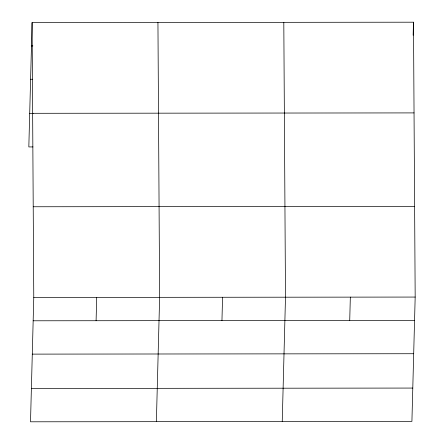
<?xml version="1.0" encoding="UTF-8"?>
<svg xmlns="http://www.w3.org/2000/svg" width="444" height="444" viewBox="0 0 444 444"><rect width="100%" height="100%" fill="white"/><g stroke="black" fill="none" stroke-linecap="round" stroke-linejoin="round"><path stroke-width="0.67" d="M32.085 22.6L33.772 297.463L30.514 421.8L411.915 421.4L415.173 297.064L413.486 22.2L32.085 22.6L28.827 146.936L32.978 146.931M96.093 320.729L96.703 297.402M156.377 421.667L159.635 297.336L157.942 22.466M221.956 320.596L222.566 297.269M282.24 421.534L285.498 297.203L283.805 22.339M349.722 320.457L350.338 297.13M413.142 35.237L413.486 22.2M31.469 45.926L32.856 45.926M30.597 79.26L32.673 79.26M32.64 113.309L414.041 112.904M29.698 113.603L33.156 113.597M33.217 206.76L414.618 206.36M33.772 297.463L415.173 297.064M33.161 320.79L414.563 320.39M32.29 354.123L413.691 353.724M31.391 388.467L412.792 388.067"/></g></svg>
